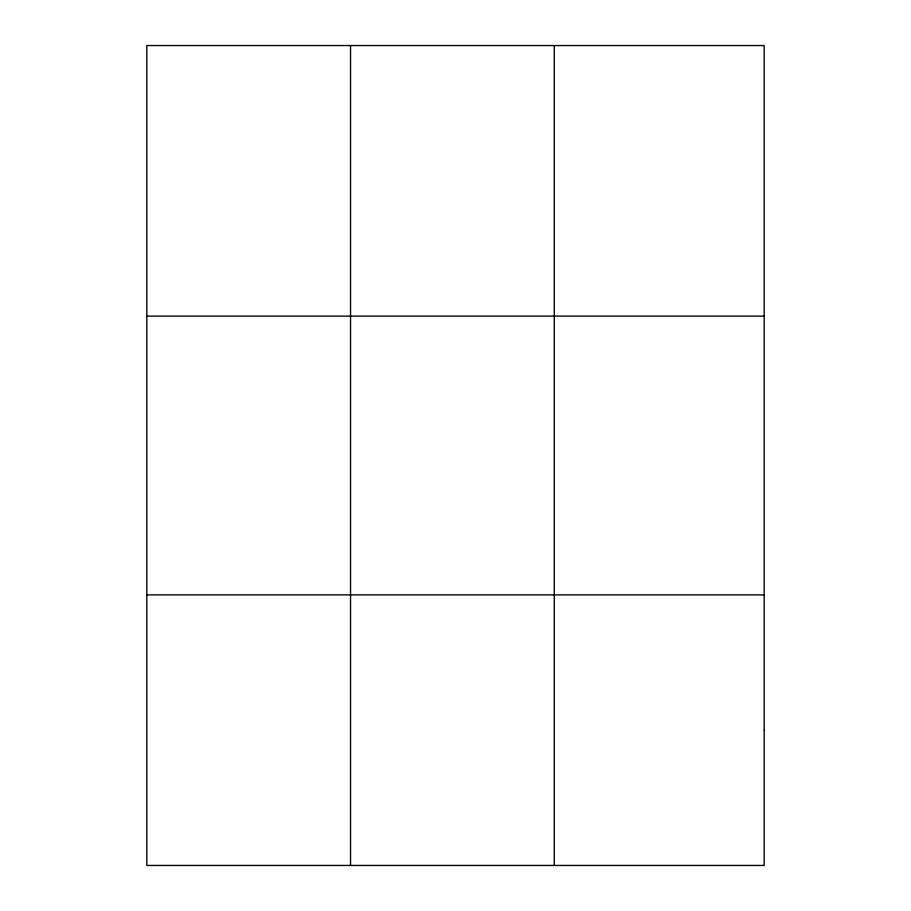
<?xml version="1.0" encoding="UTF-8"?>
<svg xmlns="http://www.w3.org/2000/svg" width="911" height="911" viewBox="0 0 911 911"><rect width="100%" height="100%" fill="white"/><g stroke="black" fill="none" stroke-linecap="round" stroke-linejoin="round"><path stroke-width="1.37" d="M350.541 45.55L350.541 865.45M554.287 45.55L554.287 865.45M146.808 316.117L764.192 316.117M146.808 594.883L764.192 594.883M764.192 730.167L764.192 865.45L146.808 865.45L146.808 45.55L764.192 45.55L764.192 730.167"/></g></svg>
